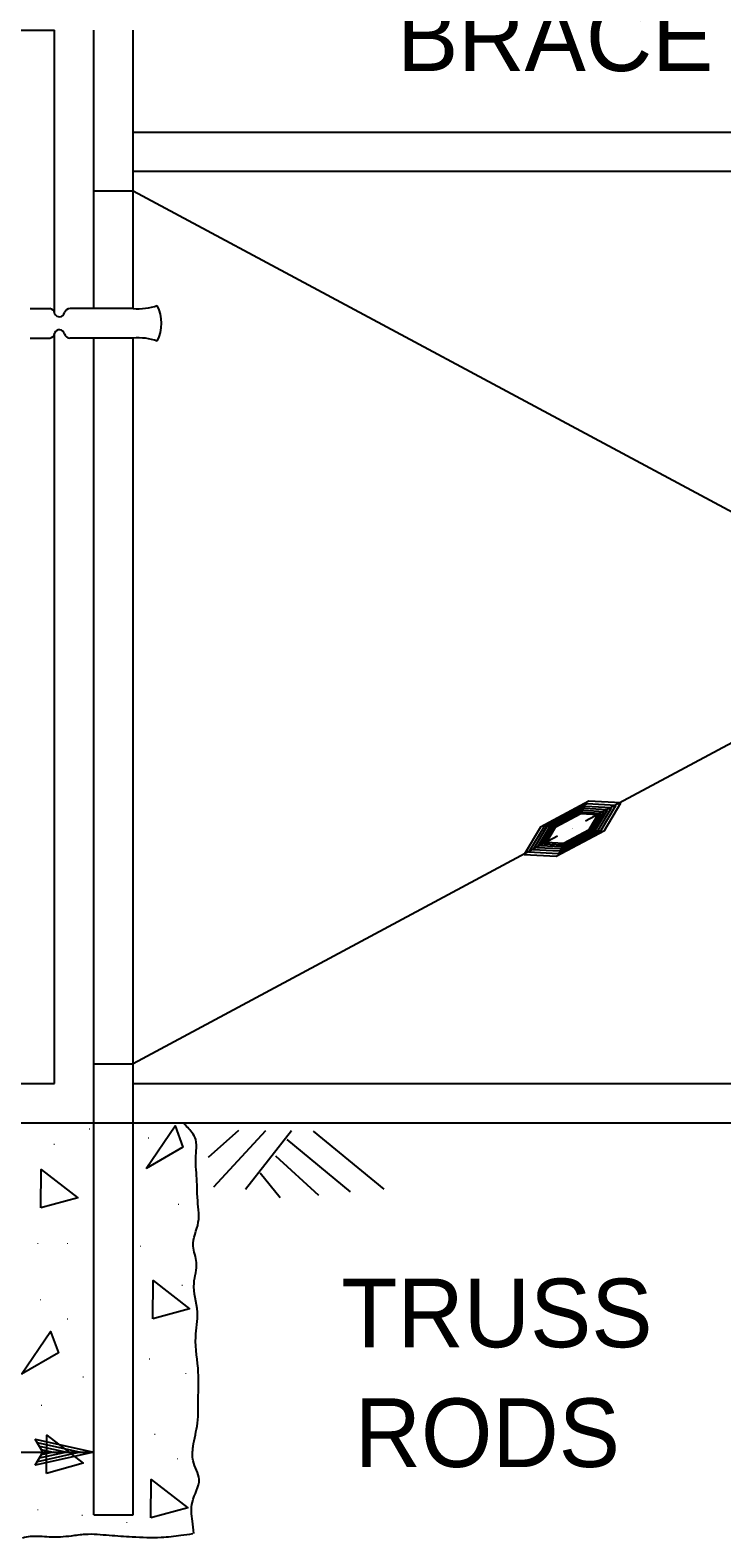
# Model space of a CAD drawing. Extents: x -894 to 866, y -476 to 714.
# Drawn here: x -276.6 to -206.1, y 420.5 to 574.2 of the extents above; entities that cross this region are included whole.
import ezdxf

# ---------------------------------------------------------------- set-up
doc = ezdxf.new("R2010")
doc.units = 0
for name, color, linetype in [('56 Stage 3 Anno', 7, 'Continuous'), ('57 Undefined', 7, 'Continuous'), ('59 Sndwall Anno', 7, 'Continuous'), ('60 Nongeo Data', 7, 'Continuous')]:
    doc.layers.add(name, color=color, linetype=linetype)

msp = doc.modelspace()

# ---------------------------------------------------------------- linework, layer by layer
at = {"layer": '56 Stage 3 Anno'}
for p, q in [((-275.29, 429.19), (-276.09, 430.53)), ((-276.09, 430.53), (-276.09, 430.53)), ((-276.09, 430.53), (-270.09, 429.19)), ((-495.41, 429.19), (-270.09, 429.19)), ((-270.09, 429.19), (-276.09, 427.86)), ((-276.09, 427.86), (-275.29, 429.19)), ((-275.87, 430.18), (-271.46, 429.19)), ((-271.48, 429.19), (-275.85, 428.22)), ((-272.85, 429.19), (-275.67, 428.57)), ((-275.63, 429.82), (-272.85, 429.19)), ((-275.46, 429.47), (-274.23, 429.19)), ((-274.23, 429.19), (-275.44, 428.93)), ((-270.09, 429.19), (-270.09, 429.19)), ((-276.09, 427.86), (-276.09, 427.86))]:
    msp.add_line(p, q, dxfattribs=at)
at = {"layer": '59 Sndwall Anno'}
for p, q in [((-255.34, 461.99), (-258.44, 459.23)), ((-252.6, 461.96), (-257.9, 456.2)), ((-249.94, 461.96), (-254.64, 455.97)), ((-247.74, 461.93), (-240.53, 456)), ((-250.4, 461.06), (-243.95, 455.75)), ((-251.58, 459.41), (-247.18, 455.4)), ((-253.14, 457.69), (-251.08, 455.16))]:
    msp.add_line(p, q, dxfattribs=at)
for points in [[(-264.77, 458.11), (-261.8, 462.46), (-261.01, 460.28)], [(-275.48, 454.1), (-275.45, 458), (-271.73, 455.12)], [(-264.09, 442.79), (-264.06, 446.69), (-260.34, 443.81)], [(-277.46, 437.16), (-274.5, 441.51), (-273.7, 439.34)], [(-274.93, 427.03), (-274.9, 430.94), (-271.18, 428.06)], [(-264.27, 422.49), (-264.24, 426.4), (-260.52, 423.52)]]:
    msp.add_lwpolyline(points, close=True, dxfattribs=at)
at = {"layer": '60 Nongeo Data'}
for p, q in [((-494.08, 574.18), (-274.09, 574.18)), ((-274.09, 545.31), (-274.09, 574.18)), ((-270.09, 545.79), (-270.09, 574.18)), ((-266.09, 545.79), (-266.09, 574.18)), ((-266.09, 563.79), (-100.09, 563.79)), ((-266.09, 559.79), (-100.09, 559.79)), ((-270.09, 557.79), (-266.09, 557.79)), ((-266.09, 557.79), (-146.67, 493.77)), ((-100.09, 557.79), (-219.97, 493.52)), ((-276.59, 545.79), (-274.59, 545.79)), ((-274.09, 545.78), (-274.09, 545.98)), ((-266.09, 545.79), (-272.52, 545.79)), ((-274.09, 545.29), (-274.09, 545.29)), ((-276.59, 542.79), (-274.59, 542.79)), ((-274.09, 466.79), (-274.09, 543.28)), ((-266.09, 542.79), (-272.55, 542.79)), ((-270.09, 422.79), (-270.09, 542.79)), ((-266.09, 422.79), (-266.09, 542.79)), ((-219.63, 495.56), (-224.55, 492.93)), ((-219.8, 495.29), (-224.23, 492.92)), ((-219.96, 495.04), (-223.94, 492.91)), ((-217.32, 494.9), (-219.96, 495.04)), ((-216.87, 495.13), (-219.8, 495.29)), ((-216.38, 495.39), (-219.63, 495.56)), ((-218.37, 492.61), (-216.87, 495.13)), ((-218.04, 492.59), (-216.38, 495.39)), ((-220.09, 494.81), (-223.68, 492.9)), ((-220.22, 494.61), (-223.45, 492.89)), ((-220.33, 494.43), (-223.24, 492.88)), ((-220.43, 494.27), (-223.05, 492.87)), ((-218.7, 494.18), (-220.43, 494.27)), ((-218.41, 494.33), (-220.33, 494.43)), ((-218.08, 494.5), (-220.22, 494.61)), ((-217.72, 494.69), (-220.09, 494.81)), ((-219.59, 492.69), (-218.7, 494.18)), ((-219.39, 492.68), (-218.41, 494.33)), ((-219.18, 492.66), (-218.08, 494.5)), ((-218.94, 492.65), (-217.72, 494.69)), ((-218.67, 492.63), (-217.32, 494.9)), ((-222.82, 491.99), (-266.09, 468.79)), ((-224.55, 492.93), (-226.22, 490.13)), ((-224.23, 492.92), (-225.73, 490.4)), ((-223.94, 492.91), (-225.29, 490.64)), ((-223.68, 492.9), (-224.9, 490.86)), ((-223.45, 492.89), (-224.54, 491.05)), ((-223.24, 492.88), (-224.22, 491.23)), ((-223.05, 492.87), (-223.93, 491.38)), ((-222.96, 489.96), (-218.04, 492.59)), ((-222.8, 490.25), (-218.37, 492.61)), ((-222.66, 490.5), (-218.67, 492.63)), ((-222.52, 490.73), (-218.94, 492.65)), ((-222.41, 490.94), (-219.18, 492.66)), ((-222.3, 491.12), (-219.39, 492.68)), ((-222.2, 491.29), (-219.59, 492.69)), ((-221.32, 492.78), (-221.32, 492.78)), ((-221.32, 492.78), (-221.32, 492.78)), ((-221.31, 492.78), (-221.31, 492.78)), ((-221.31, 492.77), (-221.31, 492.77)), ((-221.31, 492.77), (-221.31, 492.77)), ((-221.3, 492.77), (-221.3, 492.77)), ((-221.3, 492.76), (-221.3, 492.76)), ((-225.73, 490.4), (-222.8, 490.25)), ((-225.29, 490.64), (-222.66, 490.5)), ((-224.9, 490.86), (-222.52, 490.73)), ((-224.54, 491.05), (-222.41, 490.94)), ((-224.22, 491.23), (-222.3, 491.12)), ((-223.93, 491.38), (-222.2, 491.29)), ((-226.22, 490.13), (-222.96, 489.96)), ((-270.09, 468.79), (-266.09, 468.79)), ((-494.08, 466.79), (-274.09, 466.79)), ((-266.09, 466.79), (-96.09, 466.79)), ((-496.08, 462.79), (-270.09, 462.79)), ((-270.09, 462.79), (-84.02, 462.79)), ((-270.09, 422.79), (-266.09, 422.79))]:
    msp.add_line(p, q, dxfattribs=at)
for centre, radius, start, end in [((-274.59, 545.29), 0.5, 0, 90), ((-272.52, 545.2), 0.59, 89.726, 162.4623), ((-265.59, 551.67), 5.89, 265.1881, 289.5371), ((-267.19, 544.29), 4, 332.9758, 27.0242), ((-273.6, 545.48), 0.523, 200.9627, 349.0128), ((-274.59, 543.29), 0.5, 270, 0), ((-273.6, 543.11), 0.523, 10.9872, 159.0373), ((-272.57, 543.31), 0.519, 191.7754, 272.9478), ((-265.59, 536.92), 5.89, 70.4629, 94.8119)]:
    msp.add_arc(centre, radius, start, end, dxfattribs=at)
for points in [[(-259.55, 455.69), (-259.61, 457.33), (-259.7, 458.65), (-259.7, 458.9), (-259.66, 459.93), (-259.7, 461.06), (-260.1, 461.79), (-260.98, 462.77)], [(-259.89, 420.92), (-260.05, 422.17), (-260.05, 424.11), (-259.36, 426.43), (-259.97, 428.31), (-259.97, 429.77), (-259.53, 432.14), (-259.44, 435), (-259.44, 437.32), (-259.71, 440.93), (-259.53, 443.47), (-259.88, 446.43), (-259.62, 448.53), (-259.97, 450.2), (-259.44, 452.63), (-259.53, 455.16), (-259.55, 455.69)], [(-277.38, 420.47), (-276.56, 420.62), (-274.64, 420.57), (-272.37, 420.68), (-270.98, 420.84), (-268.53, 420.73), (-266.18, 420.57), (-263.22, 420.52), (-261.21, 420.73), (-259.99, 420.89)]]:
    msp.add_spline(points, degree=3, dxfattribs=at)

# ---------------------------------------------------------------- texts
at = {"layer": '57 Undefined'}
for s, p in [('BRACE', (-239.18, 570.01)), ('TRUSS', (-244.86, 439.89)), ('RODS', (-243.5, 427.68))]:
    msp.add_text(s, height=7, dxfattribs=at).set_placement(p)
at = {"layer": '59 Sndwall Anno'}
for p in [(-270.68, 462.09), (-264.66, 461.17), (-274.3, 460.52), (-261.6, 454.4), (-275.96, 450.41), (-272.91, 450.41), (-265.49, 450.14), (-261.23, 446.15), (-275.69, 444.67), (-272.91, 442.72), (-264.57, 438.64), (-271.33, 436.79), (-260.86, 437.16), (-275.59, 433.92), (-264.01, 430.95), (-261.7, 428.45), (-275.96, 423.26), (-271.42, 422.7), (-266.88, 421.96)]:
    msp.add_text('.', height=0.8, dxfattribs=at).set_placement(p)

doc.saveas('drawing.dxf')
